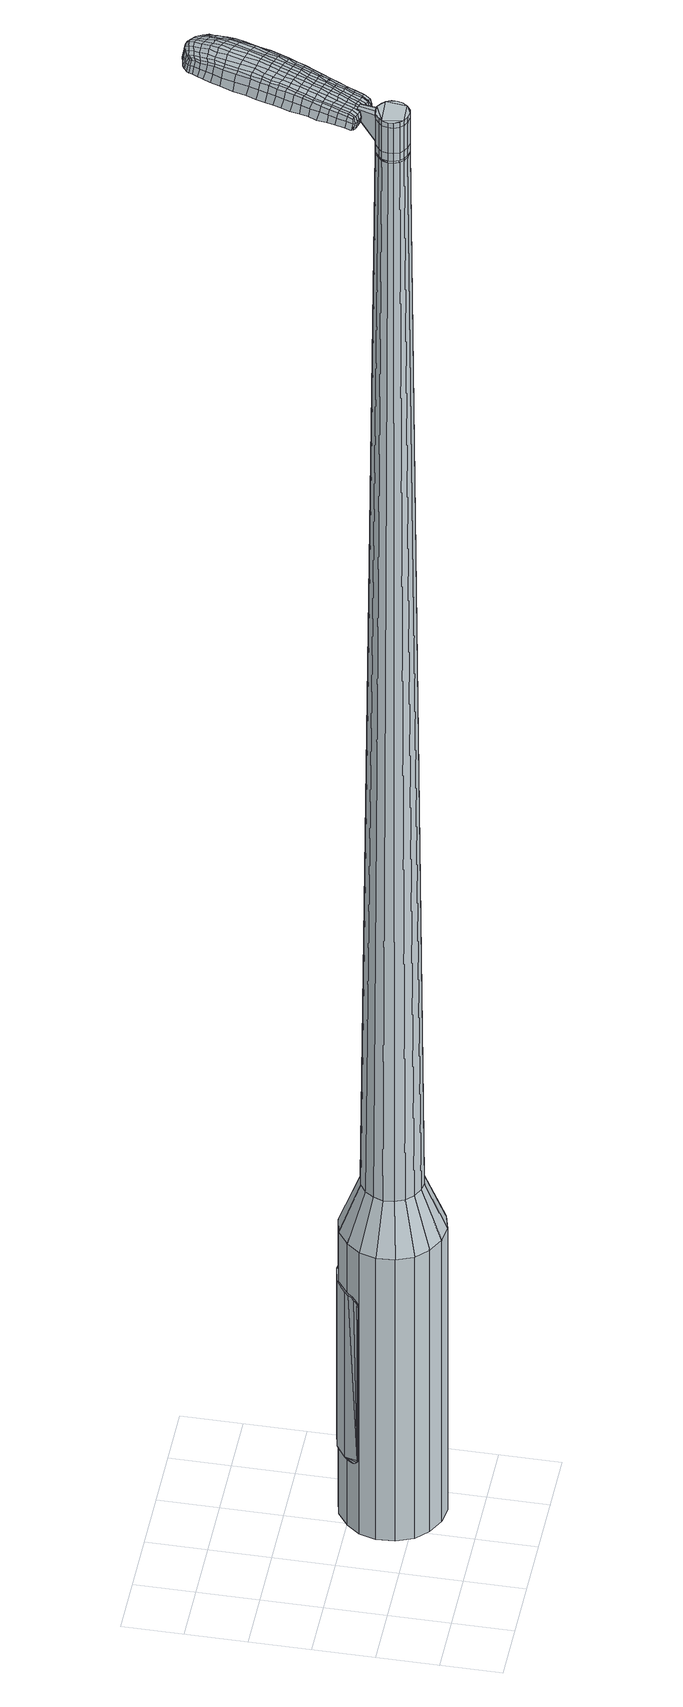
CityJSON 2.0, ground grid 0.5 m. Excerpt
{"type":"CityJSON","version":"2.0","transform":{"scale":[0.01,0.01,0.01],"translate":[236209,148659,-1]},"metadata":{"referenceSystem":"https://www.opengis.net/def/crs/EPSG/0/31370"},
"CityObjects":{
"object1":{"type":"GenericCityObject","attributes":{"cluster":155,"mean_distance_to_centroid":0.231,"new_centroid_x":236210.29,"new_centroid_y":148659.68,"mean_distance_to_camera":13.82,"H1":9.13,"H2":7.87,"Z_final":111.99,"cluster2":-1,"proj_x":236218.02,"proj_y":148661.99,"id_line":53300,"bearing_l":163.32,"distance":8.06,"orientation":"right","G_obj":73.32},"geometry":[{"type":"MultiSurface","lod":"2","boundaries":[[[0,1,2,3]],[[1,4,5,2]],[[4,6,7,5]],[[6,8,9,7]],[[8,10,11,9]],[[10,12,13,11]],[[12,14,15,13]],[[14,16,17,15]],[[16,18,19,17]],[[18,20,21,19]],[[20,22,23,21]],[[22,24,25,23]],[[24,26,27,25]],[[26,28,29,27]],[[28,30,31,29]],[[30,32,33,31]],[[32,34,35,33]],[[34,0,3,35]],[[36,37,38,39]],[[38,40,41,42]],[[41,43,42]],[[42,44,45,46]],[[45,47,46]],[[46,48,49,50]],[[49,51,50]],[[42,46,50,38]],[[50,52,39,38]],[[53,36,39]],[[2,5,7,35]],[[7,9,11,15]],[[11,13,15]],[[15,17,19,23]],[[19,21,23]],[[23,25,27,31]],[[27,29,31]],[[15,23,31,7]],[[31,33,35,7]],[[3,2,35]],[[1,0,54,55]],[[0,34,56,54]],[[34,32,57,56]],[[32,30,58,57]],[[30,28,59,58]],[[28,26,60,59]],[[26,24,61,60]],[[24,22,62,61]],[[22,20,63,62]],[[20,18,64,63]],[[18,16,65,64]],[[16,14,66,65]],[[14,12,67,66]],[[12,10,68,67]],[[10,8,69,68]],[[8,6,70,69]],[[6,4,71,70]],[[4,1,55,71]],[[55,54,72,73]],[[54,56,74,72]],[[56,57,75,74]],[[57,58,76,75]],[[58,59,77,76]],[[59,60,78,77]],[[60,61,79,78]],[[61,62,80,79]],[[62,63,81,80]],[[63,64,82,81]],[[64,65,83,82]],[[65,66,84,83]],[[66,67,85,84]],[[67,68,86,85]],[[68,69,87,86]],[[69,70,88,87]],[[70,71,89,88]],[[71,55,73,89]],[[90,91,92,73]],[[74,93,91,90]],[[75,94,93,74]],[[76,95,94,75]],[[96,97,95,76]],[[78,98,97,96]],[[79,99,98,78]],[[100,101,99,79]],[[81,102,101,100]],[[82,103,102,81]],[[104,105,103,82]],[[106,107,105,104]],[[85,108,107,106]],[[86,109,108,85]],[[87,110,109,86]],[[88,111,110,87]],[[89,112,111,88]],[[73,92,112,89]],[[113,114,115,116]],[[117,113,116,118]],[[119,117,118,120]],[[121,119,120,122]],[[123,121,122,124]],[[125,123,124,126]],[[127,125,126,128]],[[129,127,128,130]],[[131,129,130,132]],[[133,131,132,134]],[[135,133,134,136]],[[137,135,136,138]],[[139,137,138,140]],[[141,139,140,142]],[[143,141,142,144]],[[145,143,144,146]],[[72,90,73]],[[72,74,90]],[[77,96,76]],[[77,78,96]],[[80,100,79]],[[80,81,100]],[[83,104,82]],[[83,84,106,104]],[[84,85,106]],[[147,92,91]],[[148,107,108]],[[148,149,105,107]],[[149,103,105]],[[150,101,102]],[[150,99,101]],[[151,97,98]],[[151,95,97]],[[147,91,93]],[[39,52,145,152]],[[92,147,153,146]],[[53,39,152,114]],[[147,93,115,153]],[[36,53,114,113]],[[93,94,116,115]],[[37,36,113,117]],[[94,95,118,116]],[[38,37,117,119]],[[95,151,120,118]],[[40,38,119,121]],[[151,98,122,120]],[[41,40,121,123]],[[98,99,124,122]],[[43,41,123,125]],[[99,150,126,124]],[[42,43,125,127]],[[150,102,128,126]],[[44,42,127,129]],[[102,103,130,128]],[[45,44,129,131]],[[103,149,132,130]],[[47,45,131,133]],[[149,148,134,132]],[[46,47,133,135]],[[148,108,136,134]],[[48,46,135,137]],[[108,109,138,136]],[[49,48,137,139]],[[109,110,140,138]],[[51,49,139,141]],[[110,111,142,140]],[[50,51,141,143]],[[111,112,144,142]],[[52,50,143,145]],[[112,92,146,144]],[[145,146,154,155]],[[146,153,156,154]],[[153,115,157,156]],[[115,114,158,157]],[[114,152,159,158]],[[152,145,155,159]],[[160,161,162,163]],[[164,160,163,165]],[[160,164,166,167]],[[161,160,167,168]],[[169,170,171,172]],[[173,169,172,174]],[[169,173,175,176]],[[170,169,176,177]],[[178,179,180,181]],[[182,178,181,183]],[[178,182,184,185]],[[179,178,185,186]],[[187,188,189,190]],[[191,187,190,192]],[[187,191,193,194]],[[188,187,194,195]],[[196,197,198,199]],[[200,196,199,201]],[[196,200,202,203]],[[197,196,203,204]],[[205,206,207,208]],[[209,205,208,210]],[[205,209,211,212]],[[206,205,212,213]],[[214,215,216,217]],[[206,214,217,207]],[[214,206,213,218]],[[215,214,218,219]],[[220,221,222,223]],[[215,220,223,216]],[[220,215,219,224]],[[221,220,224,225]],[[226,164,165,227]],[[221,226,227,222]],[[226,221,225,228]],[[164,226,228,166]],[[229,230,231,232]],[[233,229,232,234]],[[229,233,235,236]],[[230,229,236,237]],[[238,239,240,241]],[[230,238,241,231]],[[238,230,237,242]],[[239,238,242,243]],[[244,245,246,247]],[[239,244,247,240]],[[244,239,243,248]],[[245,244,248,249]],[[250,251,252,253]],[[245,250,253,246]],[[250,245,249,254]],[[251,250,254,255]],[[256,161,168,257]],[[251,256,257,252]],[[256,251,255,258]],[[161,256,258,162]],[[259,260,261,262]],[[263,259,262,264]],[[259,263,265,266]],[[260,259,266,267]],[[268,269,270,271]],[[260,268,271,261]],[[268,260,267,272]],[[269,268,272,273]],[[274,275,276,277]],[[269,274,277,270]],[[274,269,273,278]],[[275,274,278,279]],[[280,173,174,281]],[[275,280,281,276]],[[280,275,279,282]],[[173,280,282,175]],[[283,284,285,286]],[[287,283,286,288]],[[283,287,289,290]],[[284,283,290,291]],[[292,293,294,295]],[[284,292,295,285]],[[292,284,291,296]],[[293,292,296,297]],[[298,299,300,301]],[[293,298,301,294]],[[298,293,297,302]],[[299,298,302,303]],[[304,305,306,307]],[[299,304,307,300]],[[304,299,303,308]],[[305,304,308,309]],[[310,170,177,311]],[[305,310,311,306]],[[310,305,309,312]],[[170,310,312,171]],[[313,199,198,314]],[[315,313,314,316]],[[313,315,317,318]],[[199,313,318,201]],[[319,315,316,320]],[[321,319,320,322]],[[319,321,323,324]],[[315,319,324,317]],[[325,321,322,326]],[[327,325,326,328]],[[325,327,329,330]],[[321,325,330,323]],[[331,327,328,332]],[[333,331,332,334]],[[331,333,335,336]],[[327,331,336,329]],[[337,333,334,338]],[[188,337,338,189]],[[337,188,195,339]],[[333,337,339,335]],[[340,341,186,185]],[[342,340,185,184]],[[340,342,343,344]],[[341,340,344,345]],[[346,347,345,344]],[[348,346,344,343]],[[346,348,349,350]],[[347,346,350,351]],[[352,353,351,350]],[[354,352,350,349]],[[352,354,355,356]],[[353,352,356,357]],[[358,359,357,356]],[[360,358,356,355]],[[358,360,193,191]],[[359,358,191,192]],[[361,362,363,364]],[[263,361,364,265]],[[361,263,264,365]],[[362,361,365,366]],[[367,182,183,368]],[[362,367,368,363]],[[367,362,366,369]],[[182,367,369,184]],[[370,371,372,373]],[[209,370,373,211]],[[370,209,210,374]],[[371,370,374,375]],[[376,377,378,379]],[[371,376,379,372]],[[376,371,375,380]],[[377,376,380,381]],[[382,179,186,383]],[[377,382,383,378]],[[382,377,381,384]],[[179,382,384,180]],[[385,386,387,388]],[[167,385,388,168]],[[385,167,166,389]],[[386,385,389,390]],[[391,392,393,394]],[[386,391,394,387]],[[391,386,390,395]],[[392,391,395,396]],[[397,190,189,398]],[[392,397,398,393]],[[397,392,396,399]],[[190,397,399,192]],[[400,401,402,403]],[[172,400,403,174]],[[400,172,171,404]],[[401,400,404,405]],[[406,194,193,407]],[[401,406,407,402]],[[406,401,405,408]],[[194,406,408,195]],[[409,410,411,412]],[[287,409,412,289]],[[409,287,288,413]],[[410,409,413,414]],[[415,200,201,416]],[[410,415,416,411]],[[415,410,414,417]],[[200,415,417,202]],[[418,419,420,421]],[[233,418,421,235]],[[418,233,234,422]],[[419,418,422,423]],[[424,425,426,427]],[[419,424,427,420]],[[424,419,423,428]],[[425,424,428,429]],[[430,197,204,431]],[[425,430,431,426]],[[430,425,429,432]],[[197,430,432,198]],[[433,434,423,422]],[[232,433,422,234]],[[433,232,231,435]],[[434,433,435,436]],[[437,438,429,428]],[[434,437,428,423]],[[437,434,436,439]],[[438,437,439,440]],[[441,314,198,432]],[[438,441,432,429]],[[441,438,440,442]],[[314,441,442,316]],[[443,444,445,446]],[[290,443,446,291]],[[443,290,289,412]],[[444,443,412,411]],[[447,318,317,448]],[[444,447,448,445]],[[447,444,411,416]],[[318,447,416,201]],[[449,450,436,435]],[[241,449,435,231]],[[449,241,240,451]],[[450,449,451,452]],[[453,454,440,439]],[[450,453,439,436]],[[453,450,452,455]],[[454,453,455,456]],[[457,320,316,442]],[[454,457,442,440]],[[457,454,456,458]],[[320,457,458,322]],[[459,460,461,462]],[[296,459,462,297]],[[459,296,291,446]],[[460,459,446,445]],[[463,324,323,464]],[[460,463,464,461]],[[463,460,445,448]],[[324,463,448,317]],[[465,466,452,451]],[[247,465,451,240]],[[465,247,246,467]],[[466,465,467,468]],[[469,470,456,455]],[[466,469,455,452]],[[469,466,468,471]],[[470,469,471,472]],[[473,326,322,458]],[[470,473,458,456]],[[473,470,472,474]],[[326,473,474,328]],[[475,476,477,478]],[[302,475,478,303]],[[475,302,297,462]],[[476,475,462,461]],[[479,330,329,480]],[[476,479,480,477]],[[479,476,461,464]],[[330,479,464,323]],[[481,482,468,467]],[[253,481,467,246]],[[481,253,252,483]],[[482,481,483,484]],[[485,486,472,471]],[[482,485,471,468]],[[485,482,484,487]],[[486,485,487,488]],[[489,332,328,474]],[[486,489,474,472]],[[489,486,488,490]],[[332,489,490,334]],[[491,492,493,494]],[[308,491,494,309]],[[491,308,303,478]],[[492,491,478,477]],[[495,336,335,496]],[[492,495,496,493]],[[495,492,477,480]],[[336,495,480,329]],[[497,498,484,483]],[[257,497,483,252]],[[497,257,168,388]],[[498,497,388,387]],[[499,500,488,487]],[[498,499,487,484]],[[499,498,387,394]],[[500,499,394,393]],[[501,338,334,490]],[[500,501,490,488]],[[501,500,393,398]],[[338,501,398,189]],[[502,503,405,404]],[[312,502,404,171]],[[502,312,309,494]],[[503,502,494,493]],[[504,339,195,408]],[[503,504,408,405]],[[504,503,493,496]],[[339,504,496,335]],[[505,506,366,365]],[[262,505,365,264]],[[505,262,261,507]],[[506,505,507,508]],[[509,342,184,369]],[[506,509,369,366]],[[509,506,508,510]],[[342,509,510,343]],[[511,512,513,514]],[[212,511,514,213]],[[511,212,211,373]],[[512,511,373,372]],[[515,516,517,518]],[[512,515,518,513]],[[515,512,372,379]],[[516,515,379,378]],[[519,341,345,520]],[[516,519,520,517]],[[519,516,378,383]],[[341,519,383,186]],[[521,522,508,507]],[[271,521,507,261]],[[521,271,270,523]],[[522,521,523,524]],[[525,348,343,510]],[[522,525,510,508]],[[525,522,524,526]],[[348,525,526,349]],[[527,528,529,530]],[[218,527,530,219]],[[527,218,213,514]],[[528,527,514,513]],[[531,532,533,534]],[[528,531,534,529]],[[531,528,513,518]],[[532,531,518,517]],[[535,347,351,536]],[[532,535,536,533]],[[535,532,517,520]],[[347,535,520,345]],[[537,538,524,523]],[[277,537,523,270]],[[537,277,276,539]],[[538,537,539,540]],[[541,354,349,526]],[[538,541,526,524]],[[541,538,540,542]],[[354,541,542,355]],[[543,544,545,546]],[[224,543,546,225]],[[543,224,219,530]],[[544,543,530,529]],[[547,548,549,550]],[[544,547,550,545]],[[547,544,529,534]],[[548,547,534,533]],[[551,353,357,552]],[[548,551,552,549]],[[551,548,533,536]],[[353,551,536,351]],[[553,554,540,539]],[[281,553,539,276]],[[553,281,174,403]],[[554,553,403,402]],[[555,360,355,542]],[[554,555,542,540]],[[555,554,402,407]],[[360,555,407,193]],[[556,557,390,389]],[[228,556,389,166]],[[556,228,225,546]],[[557,556,546,545]],[[558,559,396,395]],[[557,558,395,390]],[[558,557,545,550]],[[559,558,550,549]],[[560,359,192,399]],[[559,560,399,396]],[[560,559,549,552]],[[359,560,552,357]],[[561,562,563,564]],[[564,563,565,566]],[[567,565,563,568]],[[568,563,562,569]],[[570,571,572,573]],[[573,572,574,575]],[[576,574,572,577]],[[577,572,571,578]],[[579,580,581,582]],[[582,581,583,584]],[[585,583,581,586]],[[586,581,580,587]],[[588,589,590,591]],[[591,590,592,593]],[[594,592,590,595]],[[595,590,589,596]],[[597,598,599,600]],[[600,599,601,602]],[[603,601,599,604]],[[604,599,598,605]],[[606,607,608,609]],[[609,608,610,611]],[[612,610,608,613]],[[613,608,607,614]],[[615,616,617,618]],[[618,617,607,606]],[[614,607,617,619]],[[619,617,616,620]],[[621,622,623,624]],[[624,623,616,615]],[[620,616,623,625]],[[625,623,622,626]],[[566,565,627,628]],[[628,627,622,621]],[[626,622,627,629]],[[629,627,565,567]],[[630,631,632,633]],[[633,632,634,635]],[[636,634,632,637]],[[637,632,631,638]],[[639,640,641,642]],[[642,641,631,630]],[[638,631,641,643]],[[643,641,640,644]],[[645,646,647,648]],[[648,647,640,639]],[[644,640,647,649]],[[649,647,646,650]],[[651,652,653,654]],[[654,653,646,645]],[[650,646,653,655]],[[655,653,652,656]],[[569,562,657,658]],[[658,657,652,651]],[[656,652,657,659]],[[659,657,562,561]],[[660,661,662,663]],[[663,662,664,665]],[[666,664,662,667]],[[667,662,661,668]],[[669,670,671,672]],[[672,671,661,660]],[[668,661,671,673]],[[673,671,670,674]],[[675,676,677,678]],[[678,677,670,669]],[[674,670,677,679]],[[679,677,676,680]],[[575,574,681,682]],[[682,681,676,675]],[[680,676,681,683]],[[683,681,574,576]],[[684,685,686,687]],[[687,686,688,689]],[[690,688,686,691]],[[691,686,685,692]],[[693,694,695,696]],[[696,695,685,684]],[[692,685,695,697]],[[697,695,694,698]],[[699,700,701,702]],[[702,701,694,693]],[[698,694,701,703]],[[703,701,700,704]],[[705,706,707,708]],[[708,707,700,699]],[[704,700,707,709]],[[709,707,706,710]],[[578,571,711,712]],[[712,711,706,705]],[[710,706,711,713]],[[713,711,571,570]],[[597,600,714,715]],[[715,714,716,717]],[[718,716,714,719]],[[719,714,600,602]],[[717,716,720,721]],[[721,720,722,723]],[[724,722,720,725]],[[725,720,716,718]],[[723,722,726,727]],[[727,726,728,729]],[[730,728,726,731]],[[731,726,722,724]],[[729,728,732,733]],[[733,732,734,735]],[[736,734,732,737]],[[737,732,728,730]],[[735,734,738,739]],[[739,738,589,588]],[[596,589,738,740]],[[740,738,734,736]],[[587,741,742,586]],[[586,742,743,585]],[[744,743,742,745]],[[745,742,741,746]],[[746,747,748,745]],[[745,748,749,744]],[[750,749,748,751]],[[751,748,747,752]],[[752,753,754,751]],[[751,754,755,750]],[[756,755,754,757]],[[757,754,753,758]],[[758,759,760,757]],[[757,760,761,756]],[[594,761,760,592]],[[592,760,759,593]],[[762,763,764,765]],[[765,764,664,666]],[[665,664,764,766]],[[766,764,763,767]],[[584,583,768,769]],[[769,768,763,762]],[[767,763,768,770]],[[770,768,583,585]],[[771,772,773,774]],[[774,773,610,612]],[[611,610,773,775]],[[775,773,772,776]],[[777,778,779,780]],[[780,779,772,771]],[[776,772,779,781]],[[781,779,778,782]],[[587,580,783,784]],[[784,783,778,777]],[[782,778,783,785]],[[785,783,580,579]],[[786,787,788,789]],[[789,788,568,569]],[[567,568,788,790]],[[790,788,787,791]],[[792,793,794,795]],[[795,794,787,786]],[[791,787,794,796]],[[796,794,793,797]],[[588,591,798,799]],[[799,798,793,792]],[[797,793,798,800]],[[800,798,591,593]],[[801,802,803,804]],[[804,803,573,575]],[[570,573,803,805]],[[805,803,802,806]],[[594,595,807,808]],[[808,807,802,801]],[[806,802,807,809]],[[809,807,595,596]],[[810,811,812,813]],[[813,812,688,690]],[[689,688,812,814]],[[814,812,811,815]],[[602,601,816,817]],[[817,816,811,810]],[[815,811,816,818]],[[818,816,601,603]],[[819,820,821,822]],[[822,821,634,636]],[[635,634,821,823]],[[823,821,820,824]],[[825,826,827,828]],[[828,827,820,819]],[[824,820,827,829]],[[829,827,826,830]],[[605,598,831,832]],[[832,831,826,825]],[[830,826,831,833]],[[833,831,598,597]],[[824,834,835,823]],[[823,835,633,635]],[[630,633,835,836]],[[836,835,834,837]],[[830,838,839,829]],[[829,839,834,824]],[[837,834,839,840]],[[840,839,838,841]],[[597,715,842,833]],[[833,842,838,830]],[[841,838,842,843]],[[843,842,715,717]],[[844,845,846,847]],[[847,846,691,692]],[[690,691,846,813]],[[813,846,845,810]],[[718,719,848,849]],[[849,848,845,844]],[[810,845,848,817]],[[817,848,719,602]],[[837,850,851,836]],[[836,851,642,630]],[[639,642,851,852]],[[852,851,850,853]],[[841,854,855,840]],[[840,855,850,837]],[[853,850,855,856]],[[856,855,854,857]],[[717,721,858,843]],[[843,858,854,841]],[[857,854,858,859]],[[859,858,721,723]],[[860,861,862,863]],[[863,862,697,698]],[[692,697,862,847]],[[847,862,861,844]],[[724,725,864,865]],[[865,864,861,860]],[[844,861,864,849]],[[849,864,725,718]],[[853,866,852]],[[852,866,648,639]],[[645,648,866,867]],[[867,866,868]],[[857,869,870,856]],[[856,870,866,853]],[[868,866,870,871]],[[871,870,869,872]],[[723,727,873,859]],[[859,873,869,857]],[[872,869,873,874]],[[874,873,727,729]],[[875,876,877,878]],[[878,877,703,704]],[[698,703,877,863]],[[863,877,876,860]],[[730,731,879,880]],[[880,879,876,875]],[[860,876,879,865]],[[865,879,731,724]],[[868,881,882,867]],[[867,882,654,645]],[[651,654,882,883]],[[883,882,881,884]],[[872,885,886,871]],[[871,886,881,868]],[[884,881,886,887]],[[887,886,885,888]],[[729,733,889,874]],[[874,889,885,872]],[[888,885,889,890]],[[890,889,733,735]],[[891,892,893,894]],[[894,893,709,710]],[[704,709,893,878]],[[878,893,892,875]],[[736,737,895,896]],[[896,895,892,891]],[[875,892,895,880]],[[880,895,737,730]],[[884,897,898,883]],[[883,898,658,651]],[[569,658,898,789]],[[789,898,897,786]],[[888,899,900,887]],[[887,900,897,884]],[[786,897,900,795]],[[795,900,899,792]],[[735,739,901,890]],[[890,901,899,888]],[[792,899,901,799]],[[799,901,739,588]],[[806,902,903,805]],[[805,903,713,570]],[[710,713,903,894]],[[894,903,902,891]],[[596,740,904,809]],[[809,904,902,806]],[[891,902,904,896]],[[896,904,740,736]],[[767,905,906,766]],[[766,906,663,665]],[[660,663,906,907]],[[907,906,905,908]],[[585,743,909,770]],[[770,909,905,767]],[[908,905,909,910]],[[910,909,743,744]],[[911,912,913,914]],[[914,913,613,614]],[[612,613,913,774]],[[774,913,912,771]],[[915,916,917,918]],[[918,917,912,911]],[[771,912,917,780]],[[780,917,916,777]],[[746,741,919,920]],[[920,919,916,915]],[[777,916,919,784]],[[784,919,741,587]],[[908,921,922,907]],[[907,922,672,660]],[[669,672,922,923]],[[923,922,921,924]],[[744,749,925,910]],[[910,925,921,908]],[[924,921,925,926]],[[926,925,749,750]],[[927,928,929,930]],[[930,929,619,620]],[[614,619,929,914]],[[914,929,928,911]],[[931,932,933,934]],[[934,933,928,927]],[[911,928,933,918]],[[918,933,932,915]],[[752,747,935,936]],[[936,935,932,931]],[[915,932,935,920]],[[920,935,747,746]],[[924,937,938,923]],[[923,938,678,669]],[[675,678,938,939]],[[939,938,937,940]],[[750,755,941,926]],[[926,941,937,924]],[[940,937,941,942]],[[942,941,755,756]],[[943,944,945,946]],[[946,945,625,626]],[[620,625,945,930]],[[930,945,944,927]],[[947,948,949,950]],[[950,949,944,943]],[[927,944,949,934]],[[934,949,948,931]],[[758,753,951,952]],[[952,951,948,947]],[[931,948,951,936]],[[936,951,753,752]],[[940,953,954,939]],[[939,954,682,675]],[[575,682,954,804]],[[804,954,953,801]],[[756,761,955,942]],[[942,955,953,940]],[[801,953,955,808]],[[808,955,761,594]],[[791,956,957,790]],[[790,957,629,567]],[[626,629,957,946]],[[946,957,956,943]],[[797,958,959,796]],[[796,959,956,791]],[[943,956,959,950]],[[950,959,958,947]],[[593,759,960,800]],[[800,960,958,797]],[[947,958,960,952]],[[952,960,759,758]],[[561,564,163,162]],[[564,566,165,163]],[[576,577,176,175]],[[577,578,177,176]],[[579,582,181,180]],[[582,584,183,181]],[[603,604,203,202]],[[604,605,204,203]],[[606,609,208,207]],[[609,611,210,208]],[[615,618,217,216]],[[618,606,207,217]],[[621,624,223,222]],[[624,615,216,223]],[[566,628,227,165]],[[628,621,222,227]],[[636,637,236,235]],[[637,638,237,236]],[[638,643,242,237]],[[643,644,243,242]],[[644,649,248,243]],[[649,650,249,248]],[[650,655,254,249]],[[655,656,255,254]],[[656,659,258,255]],[[659,561,162,258]],[[666,667,266,265]],[[667,668,267,266]],[[668,673,272,267]],[[673,674,273,272]],[[674,679,278,273]],[[679,680,279,278]],[[680,683,282,279]],[[683,576,175,282]],[[684,687,286,285]],[[687,689,288,286]],[[693,696,295,294]],[[696,684,285,295]],[[699,702,301,300]],[[702,693,294,301]],[[705,708,307,306]],[[708,699,300,307]],[[578,712,311,177]],[[712,705,306,311]],[[762,765,364,363]],[[765,666,265,364]],[[584,769,368,183]],[[769,762,363,368]],[[611,775,374,210]],[[775,776,375,374]],[[776,781,380,375]],[[781,782,381,380]],[[782,785,384,381]],[[785,579,180,384]],[[689,814,413,288]],[[814,815,414,413]],[[815,818,417,414]],[[818,603,202,417]],[[819,822,421,420]],[[822,636,235,421]],[[825,828,427,426]],[[828,819,420,427]],[[605,832,431,204]],[[832,825,426,431]],[[961,962,963,964]],[[965,966,964,963]],[[967,968,969,970]],[[971,972,973,974]],[[962,975,976,963]],[[977,965,963,976]],[[978,967,970,979]],[[980,981,972,971]],[[975,982,983,976]],[[983,984,977,976]],[[985,978,979,986]],[[987,981,980,988]],[[982,989,990,983]],[[990,991,984,983]],[[992,985,986,993]],[[994,987,988,995]],[[996,997,998,999]],[[1000,1001,997,996]],[[1000,1002,1003,1001]],[[1002,1004,1005,1003]],[[1006,1007,1008,1009]],[[1010,1011,1007,1006]],[[1012,1013,1011,1010]],[[1014,1015,1013,1012]],[[1009,998,997,1006]],[[1006,997,1001,1010]],[[1001,1003,1012,1010]],[[1003,1005,1014,1012]],[[970,969,966,965]],[[979,970,965,977]],[[984,986,979,977]],[[991,993,986,984]],[[971,974,968,967]],[[980,971,967,978]],[[988,980,978,985]],[[995,988,985,992]],[[972,996,999,973]],[[981,1000,996,972]],[[1002,1000,981,987]],[[1004,1002,987,994]],[[1016,1017,1018,1019]],[[1018,1020,1021,1022]],[[1018,1022,1023,1024]],[[1018,1024,1019]],[[1025,1016,1019,1026]],[[1027,1026,1019,1028]],[[1029,1028,1019]],[[1030,1018,1017,1031]],[[1032,1030,1031,1033]],[[1034,1032,1033,1035]],[[1036,1034,1035,1037]],[[1038,1036,1037,1039]],[[1039,1040,1041,1042]],[[1039,1042,1043,1044]],[[1039,1044,1045,1046]],[[1045,1047,1048,1049]],[[1045,1049,1050,1051]],[[1045,1051,1046]],[[1039,1046,1038]],[[1052,1053,1017,1016]],[[1054,1055,1020,1018]],[[1056,1057,1029,1019]],[[1053,1058,1031,1017]],[[1059,1054,1018,1030]],[[1058,1060,1033,1031]],[[1061,1059,1030,1032]],[[1060,1062,1035,1033]],[[1063,1061,1032,1034]],[[1062,1064,1037,1035]],[[1065,1063,1034,1036]],[[1064,1066,1039,1037]],[[1067,1065,1036,1038]],[[1066,1068,1040,1039]],[[1069,1070,1047,1045]],[[1071,1067,1038,1046]],[[1041,1040,1068,1072]],[[1042,1041,1072,1073]],[[1043,1042,1073,1074]],[[1044,1043,1074,1075]],[[1045,1044,1075,1069]],[[1076,1052,1016,1025]],[[1077,1076,1025,1026]],[[1078,1077,1026,1027]],[[1079,1078,1027,1028]],[[1057,1079,1028,1029]],[[1021,1020,1055,1080]],[[1048,1047,1070,1081]],[[1022,1021,1080,1082]],[[1023,1022,1082,1083]],[[1024,1023,1083,1084]],[[1019,1024,1084,1056]],[[1049,1048,1081,1085]],[[1050,1049,1085,1086]],[[1051,1050,1086,1087]],[[1046,1051,1087,1071]]]}]}
},
"vertices":[
[140,110,384],[153,104,384],[153,104,96],[140,110,96],[163,93,384],[163,93,96],[169,79,384],[169,79,96],[170,65,384],[170,65,96],[166,51,384],[166,51,96],[157,39,384],[157,39,96],[145,31,384],[145,31,96],[130,27,384],[130,27,96],[116,29,384],[116,29,96],[103,36,384],[103,36,96],[93,46,384],[93,46,96],[87,60,384],[87,60,96],[86,75,384],[86,75,96],[90,89,384],[90,89,96],[99,100,384],[99,100,96],[111,109,384],[111,109,96],[126,112,384],[126,112,96],[123,82,1524],[119,79,1524],[116,76,1524],[132,83,1524],[115,71,1524],[115,67,1524],[120,59,1524],[117,62,1524],[124,57,1524],[129,56,1524],[137,60,1524],[133,57,1524],[140,64,1524],[141,68,1524],[139,77,1524],[141,73,1524],[136,80,1524],[127,83,1524],[135,94,429],[143,90,429],[127,95,429],[118,93,429],[111,88,429],[106,81,429],[103,73,429],[104,64,429],[107,56,429],[113,50,429],[121,46,429],[129,45,429],[138,47,429],[145,51,429],[151,58,429],[153,67,429],[153,76,429],[149,84,429],[132,83,1483],[136,80,1483],[127,83,1483],[123,82,1483],[119,79,1483],[116,76,1483],[115,71,1483],[115,67,1483],[117,62,1483],[120,59,1483],[124,57,1483],[129,56,1483],[133,57,1483],[137,60,1483],[140,64,1483],[141,68,1483],[141,73,1483],[139,77,1483],[132,82,1483],[132,82,1485],[136,80,1485],[127,83,1485],[123,82,1485],[119,79,1485],[117,75,1483],[117,75,1485],[115,71,1485],[115,67,1485],[117,63,1483],[117,63,1485],[120,59,1485],[124,57,1485],[129,57,1483],[129,57,1485],[133,58,1483],[133,58,1485],[137,60,1485],[140,64,1485],[141,68,1485],[141,73,1485],[139,77,1485],[123,82,1519],[127,83,1519],[127,83,1493],[123,82,1493],[119,79,1519],[119,79,1493],[116,76,1519],[116,76,1493],[115,71,1519],[115,71,1493],[115,67,1519],[115,67,1493],[117,62,1519],[117,62,1493],[120,59,1519],[120,59,1493],[124,57,1519],[124,57,1493],[129,56,1519],[129,56,1493],[133,57,1519],[133,57,1493],[137,60,1519],[137,60,1493],[140,64,1519],[140,64,1493],[141,68,1519],[141,68,1493],[141,73,1519],[141,73,1493],[139,77,1519],[139,77,1493],[136,80,1519],[136,80,1493],[132,83,1485],[133,57,1485],[129,56,1485],[117,62,1485],[116,76,1485],[132,83,1519],[132,83,1493],[140,100,1513],[140,100,1518],[137,100,1513],[134,101,1513],[134,101,1518],[137,100,1518],[177,166,1519],[175,159,1518],[177,160,1509],[179,167,1510],[180,174,1519],[182,175,1510],[178,174,1526],[175,165,1525],[173,159,1525],[140,177,1519],[139,170,1518],[140,169,1525],[142,176,1525],[143,185,1519],[144,184,1526],[142,187,1510],[139,179,1510],[138,172,1509],[178,242,1519],[182,241,1519],[182,242,1513],[178,243,1513],[174,242,1519],[174,243,1513],[174,241,1524],[178,241,1524],[181,240,1524],[157,171,1530],[155,164,1529],[158,163,1529],[160,170,1530],[160,180,1531],[163,179,1531],[156,181,1530],[153,172,1530],[151,165,1529],[134,94,1512],[137,93,1512],[137,94,1517],[134,95,1517],[131,95,1512],[132,96,1517],[131,96,1506],[134,95,1506],[137,94,1506],[193,223,1519],[192,220,1519],[194,220,1512],[194,223,1512],[193,225,1518],[195,226,1512],[192,225,1522],[192,223,1523],[191,220,1524],[191,215,1519],[190,209,1519],[192,210,1512],[193,216,1512],[190,215,1524],[189,209,1525],[189,204,1519],[187,196,1519],[189,197,1511],[191,204,1511],[187,203,1526],[185,196,1526],[183,185,1519],[185,186,1510],[182,185,1526],[152,96,1513],[155,104,1513],[153,103,1518],[151,96,1517],[150,91,1512],[149,92,1516],[151,92,1506],[153,97,1507],[156,104,1507],[157,111,1514],[160,118,1515],[158,117,1520],[156,110,1519],[159,111,1507],[161,118,1507],[162,125,1515],[165,132,1516],[163,131,1522],[161,124,1521],[164,125,1508],[167,132,1508],[168,139,1517],[170,145,1517],[168,145,1524],[166,138,1523],[169,139,1508],[172,146,1509],[172,152,1518],[171,152,1524],[174,153,1509],[159,234,1519],[158,231,1519],[159,230,1524],[160,233,1523],[160,236,1518],[161,235,1522],[159,237,1512],[158,235,1512],[157,232,1512],[156,226,1519],[154,221,1519],[155,220,1525],[157,226,1524],[155,228,1512],[153,223,1512],[152,215,1519],[149,208,1519],[150,207,1526],[153,214,1526],[151,217,1511],[148,209,1511],[146,197,1519],[147,196,1526],[145,198,1510],[123,105,1513],[125,113,1513],[124,114,1507],[122,106,1507],[122,100,1512],[121,101,1506],[123,100,1516],[124,104,1517],[126,112,1518],[127,120,1514],[128,127,1515],[127,129,1507],[126,121,1507],[127,119,1519],[129,126,1520],[130,135,1515],[132,142,1516],[131,143,1508],[129,136,1508],[131,133,1521],[133,141,1522],[133,149,1517],[135,156,1517],[134,158,1509],[132,151,1508],[135,148,1523],[136,155,1524],[137,163,1518],[136,165,1509],[138,162,1524],[136,100,1519],[138,100,1519],[138,107,1520],[141,107,1520],[135,108,1520],[133,101,1519],[140,115,1522],[143,114,1522],[142,122,1523],[145,121,1523],[139,123,1523],[137,115,1521],[145,129,1524],[147,128,1524],[147,136,1525],[149,135,1525],[143,137,1525],[141,130,1524],[149,143,1526],[152,142,1526],[151,150,1527],[154,149,1527],[148,151,1527],[145,144,1526],[153,157,1528],[156,156,1528],[149,158,1528],[177,238,1527],[180,237,1527],[173,238,1526],[172,234,1527],[176,234,1528],[179,233,1528],[174,228,1529],[177,226,1529],[170,228,1528],[168,221,1530],[172,221,1530],[175,219,1530],[170,214,1531],[173,212,1531],[165,214,1530],[163,206,1531],[167,205,1531],[170,204,1531],[163,192,1531],[167,191,1531],[159,193,1531],[162,238,1518],[164,239,1519],[164,241,1513],[161,239,1513],[162,236,1523],[165,238,1523],[169,241,1519],[169,242,1513],[169,240,1524],[193,228,1518],[192,230,1518],[191,229,1523],[192,227,1523],[194,228,1513],[193,231,1513],[190,234,1519],[188,237,1519],[187,235,1524],[189,232,1523],[191,234,1513],[188,238,1513],[185,239,1519],[184,238,1524],[185,240,1513],[174,166,1528],[172,166,1528],[170,159,1528],[172,159,1527],[177,174,1528],[175,175,1529],[170,167,1529],[166,168,1530],[164,161,1529],[167,160,1528],[172,176,1529],[169,177,1530],[163,169,1530],[161,162,1529],[166,178,1531],[143,175,1528],[145,175,1529],[148,183,1529],[145,184,1528],[141,168,1527],[143,168,1528],[149,174,1529],[152,182,1530],[147,167,1528],[123,98,1512],[125,97,1512],[125,98,1517],[124,99,1517],[122,99,1506],[124,98,1506],[128,96,1512],[128,97,1517],[127,97,1506],[148,90,1512],[147,90,1512],[148,91,1506],[149,90,1506],[148,91,1517],[146,92,1517],[144,91,1512],[142,92,1512],[142,92,1506],[145,92,1506],[144,92,1517],[142,93,1517],[139,92,1512],[140,93,1506],[139,94,1517],[150,96,1519],[148,97,1519],[152,103,1520],[150,104,1520],[146,97,1519],[143,98,1519],[148,104,1520],[146,105,1520],[141,99,1519],[143,106,1520],[125,104,1519],[127,103,1519],[129,110,1520],[127,111,1520],[130,102,1519],[132,109,1520],[154,110,1521],[153,111,1521],[157,117,1522],[155,118,1522],[151,111,1521],[148,112,1521],[153,119,1522],[150,119,1523],[145,113,1522],[148,120,1523],[129,118,1521],[131,118,1521],[132,125,1522],[131,125,1522],[134,117,1521],[136,124,1522],[159,124,1523],[158,125,1523],[162,131,1524],[160,132,1524],[155,126,1523],[153,126,1524],[158,133,1525],[155,133,1525],[150,127,1524],[152,134,1525],[132,133,1523],[134,132,1523],[136,139,1524],[134,140,1524],[138,131,1524],[140,138,1525],[164,138,1525],[163,139,1525],[167,145,1526],[165,146,1526],[160,140,1526],[157,140,1526],[162,147,1527],[160,147,1527],[154,141,1526],[157,148,1527],[136,147,1525],[138,146,1525],[140,153,1526],[138,154,1526],[142,145,1526],[143,152,1527],[169,152,1527],[167,153,1527],[165,153,1527],[162,154,1528],[159,155,1528],[139,161,1527],[142,161,1527],[145,159,1528],[161,234,1525],[164,236,1525],[160,231,1526],[163,232,1526],[168,237,1526],[167,233,1527],[191,225,1525],[190,227,1525],[189,223,1526],[190,221,1525],[189,230,1525],[186,233,1526],[185,229,1527],[188,226,1526],[184,235,1526],[182,231,1527],[158,226,1526],[161,227,1527],[156,220,1527],[159,221,1528],[165,228,1528],[163,221,1529],[189,216,1526],[188,218,1527],[186,212,1528],[188,210,1527],[186,220,1527],[184,223,1528],[182,216,1529],[184,214,1528],[181,225,1528],[179,218,1530],[154,214,1528],[157,215,1529],[152,206,1528],[154,206,1529],[161,215,1529],[158,206,1530],[186,204,1528],[185,206,1528],[182,198,1529],[184,196,1528],[183,207,1529],[180,209,1530],[177,201,1530],[180,199,1530],[177,211,1530],[174,202,1531],[148,195,1529],[151,195,1529],[155,194,1530],[180,185,1528],[179,186,1529],[176,187,1530],[173,189,1530],[170,190,1531],[175,161,1509],[173,160,1518],[175,167,1518],[177,167,1509],[178,175,1519],[180,175,1510],[176,174,1525],[174,166,1525],[171,159,1525],[142,168,1525],[141,170,1518],[142,177,1518],[143,175,1525],[145,185,1519],[146,184,1525],[143,187,1510],[141,178,1509],[139,171,1509],[181,240,1513],[181,239,1519],[178,240,1519],[178,241,1513],[174,240,1519],[174,241,1513],[174,239,1524],[177,239,1524],[180,238,1524],[158,164,1528],[155,165,1528],[157,172,1529],[160,171,1529],[160,180,1529],[163,179,1529],[156,181,1529],[154,173,1529],[152,166,1528],[137,96,1516],[137,95,1512],[135,96,1512],[135,97,1516],[132,97,1512],[132,98,1516],[132,98,1506],[135,97,1506],[138,96,1506],[192,220,1512],[190,220,1519],[191,223,1518],[192,224,1512],[191,225,1518],[193,226,1512],[190,225,1522],[190,223,1523],[189,220,1523],[190,211,1512],[188,210,1519],[190,215,1519],[191,216,1512],[188,215,1524],[187,210,1525],[187,197,1511],[185,197,1519],[187,204,1519],[189,205,1511],[185,204,1525],[183,196,1526],[182,186,1519],[183,187,1510],[180,185,1526],[152,104,1518],[153,104,1513],[150,97,1513],[149,97,1517],[148,93,1512],[148,94,1515],[149,93,1506],[152,98,1506],[154,105,1507],[157,118,1520],[158,118,1514],[155,111,1514],[154,111,1519],[157,112,1507],[160,119,1507],[162,132,1522],[163,132,1516],[161,125,1515],[159,125,1521],[162,126,1508],[165,133,1508],[167,146,1523],[168,146,1517],[166,139,1516],[164,139,1522],[167,140,1508],[170,147,1508],[171,153,1517],[169,153,1524],[172,154,1509],[160,229,1523],[159,230,1519],[161,233,1518],[162,232,1523],[162,235,1518],[162,234,1522],[161,236,1512],[160,234,1512],[158,231,1512],[157,219,1525],[155,220,1519],[158,226,1519],[159,225,1524],[157,227,1512],[154,222,1512],[152,206,1526],[151,207,1519],[153,215,1519],[155,214,1525],[152,216,1511],[150,209,1511],[148,196,1519],[149,195,1526],[147,198,1510],[126,113,1507],[127,112,1513],[125,105,1513],[124,106,1506],[124,100,1512],[123,101,1506],[125,100,1515],[126,104,1517],[128,111,1518],[129,128,1507],[130,127,1514],[128,120,1514],[128,121,1507],[129,119,1519],[131,126,1520],[133,143,1508],[134,141,1516],[132,134,1515],[131,136,1508],[133,133,1521],[135,140,1522],[136,157,1508],[137,156,1517],[135,149,1516],[134,150,1508],[136,147,1522],[138,154,1523],[139,163,1517],[138,164,1509],[140,162,1524],[136,101,1518],[139,101,1518],[138,108,1519],[141,107,1519],[136,109,1519],[134,102,1518],[140,115,1520],[143,114,1520],[143,122,1521],[145,122,1521],[140,123,1521],[138,116,1520],[145,129,1523],[147,129,1523],[147,137,1524],[150,136,1524],[144,137,1524],[142,130,1523],[149,144,1525],[152,143,1525],[151,151,1526],[154,150,1526],[148,152,1526],[146,145,1525],[153,158,1527],[156,157,1527],[150,159,1527],[180,236,1526],[177,237,1526],[173,237,1525],[172,233,1526],[176,233,1526],[179,232,1526],[177,226,1528],[174,227,1528],[170,227,1527],[168,221,1528],[172,220,1529],[175,219,1529],[173,212,1530],[170,213,1530],[166,214,1529],[163,205,1530],[167,205,1530],[170,204,1530],[167,192,1530],[163,193,1530],[160,193,1530],[165,238,1513],[165,237,1518],[163,236,1518],[162,237,1512],[163,235,1523],[165,236,1523],[169,239,1519],[169,240,1513],[169,238,1523],[189,228,1523],[190,229,1518],[191,227,1518],[190,226,1523],[192,227,1512],[191,230,1512],[186,234,1523],[186,235,1519],[188,232,1519],[188,231,1523],[189,233,1513],[187,236,1513],[184,238,1519],[183,236,1524],[184,238,1513],[169,160,1527],[172,167,1527],[173,166,1527],[170,160,1526],[175,174,1527],[174,175,1528],[164,162,1528],[166,169,1528],[169,168,1528],[167,161,1527],[172,176,1528],[169,177,1529],[163,170,1529],[161,163,1528],[166,178,1529],[148,183,1528],[146,175,1527],[144,175,1527],[147,183,1527],[143,168,1526],[144,168,1527],[150,174,1528],[152,182,1528],[148,167,1527],[126,100,1516],[125,99,1512],[124,99,1512],[125,100,1516],[123,100,1506],[125,100,1506],[128,98,1512],[129,99,1516],[128,99,1506],[148,93,1506],[147,92,1512],[148,92,1512],[149,92,1506],[148,93,1516],[147,93,1516],[143,95,1506],[142,94,1512],[145,93,1512],[146,94,1506],[145,94,1516],[142,95,1516],[140,95,1512],[140,95,1506],[140,96,1516],[148,98,1518],[149,97,1518],[151,104,1519],[150,104,1519],[144,99,1518],[146,98,1518],[148,105,1519],[146,106,1519],[141,100,1518],[143,107,1519],[129,111,1519],[127,104,1518],[126,104,1518],[128,111,1519],[130,103,1518],[132,110,1519],[153,111,1520],[154,111,1520],[156,118,1521],[155,118,1521],[148,113,1520],[151,112,1520],[153,119,1521],[150,120,1521],[146,114,1520],[148,121,1521],[133,125,1521],[131,118,1520],[130,118,1520],[132,126,1521],[134,117,1520],[136,124,1521],[158,125,1522],[161,132,1523],[160,132,1523],[153,127,1522],[155,126,1522],[158,133,1523],[155,134,1524],[150,128,1523],[152,135,1524],[137,140,1523],[135,132,1522],[134,133,1522],[135,140,1523],[138,131,1522],[140,139,1523],[162,139,1524],[163,139,1524],[166,146,1525],[165,146,1525],[157,141,1525],[160,140,1524],[162,147,1525],[159,148,1526],[154,142,1525],[157,149,1526],[140,154,1525],[139,147,1524],[137,147,1524],[139,154,1525],[142,146,1524],[144,153,1525],[167,153,1526],[168,153,1526],[162,155,1527],[165,154,1526],[159,156,1527],[142,161,1526],[141,161,1526],[146,160,1526],[165,234,1524],[163,233,1524],[161,230,1525],[163,231,1525],[169,236,1525],[167,232,1525],[188,223,1525],[189,226,1524],[189,224,1524],[189,221,1525],[184,228,1526],[185,232,1525],[187,229,1524],[187,225,1525],[183,234,1525],[182,230,1526],[161,226,1526],[159,225,1526],[157,219,1526],[159,220,1527],[165,227,1526],[163,220,1527],[185,212,1527],[187,218,1526],[188,216,1526],[186,210,1526],[181,216,1528],[183,222,1527],[185,220,1526],[183,214,1527],[180,224,1527],[178,218,1528],[157,214,1527],[155,214,1527],[153,206,1527],[155,206,1528],[161,214,1528],[159,206,1529],[181,198,1528],[184,206,1527],[185,204,1527],[182,197,1527],[176,201,1529],[179,209,1529],[182,207,1528],[179,199,1528],[176,211,1529],[173,202,1530],[151,195,1528],[150,195,1528],[155,194,1529],[178,186,1528],[179,186,1528],[173,189,1529],[176,188,1529],[170,190,1530],[149,93,1508],[143,95,1508],[153,125,1509],[161,123,1509],[160,146,1510],[168,143,1510],[172,184,1512],[181,181,1512],[176,164,1511],[167,166,1511],[177,201,1513],[181,214,1514],[189,211,1514],[186,198,1513],[136,97,1508],[146,128,1509],[152,148,1510],[163,186,1512],[158,169,1511],[168,204,1513],[172,216,1514],[130,98,1508],[138,130,1509],[144,151,1510],[154,189,1512],[149,172,1511],[164,219,1514],[160,206,1513],[123,100,1508],[131,132,1509],[135,153,1510],[145,192,1512],[140,174,1511],[155,221,1514],[151,209,1513],[184,227,1514],[184,232,1514],[191,230,1514],[192,224,1514],[176,229,1514],[178,234,1514],[168,232,1514],[171,236,1514],[160,234,1514],[164,238,1514],[183,237,1515],[181,241,1515],[182,241,1515],[187,236,1515],[179,238,1515],[180,241,1515],[175,240,1515],[179,242,1515],[171,241,1515],[178,242,1515],[96,99,334],[99,102,334],[99,102,165],[90,91,171],[96,99,165],[94,96,165],[92,94,166],[91,92,167],[90,91,169],[94,96,334],[92,94,333],[91,92,332],[90,91,331],[90,91,328],[111,110,165],[111,110,334],[126,113,165],[126,113,334],[141,111,165],[141,111,334],[154,105,165],[154,105,334],[164,94,165],[164,94,334],[166,90,334],[168,87,334],[169,84,333],[170,82,332],[170,81,331],[171,81,328],[166,90,165],[171,81,171],[170,81,169],[170,82,167],[169,84,166],[168,87,165],[99,97,334],[101,100,334],[101,100,165],[99,97,165],[92,89,171],[92,89,328],[112,108,334],[112,108,165],[126,111,334],[126,111,165],[140,109,334],[140,109,165],[152,103,334],[152,103,165],[162,93,334],[162,93,165],[164,89,334],[168,80,328],[168,80,171],[164,89,165],[165,86,334],[166,83,333],[167,81,332],[168,80,331],[96,94,334],[95,92,333],[93,90,332],[93,89,331],[96,94,165],[168,80,169],[95,92,166],[93,90,167],[93,89,169],[167,81,167],[166,83,166],[165,86,165]
]}
